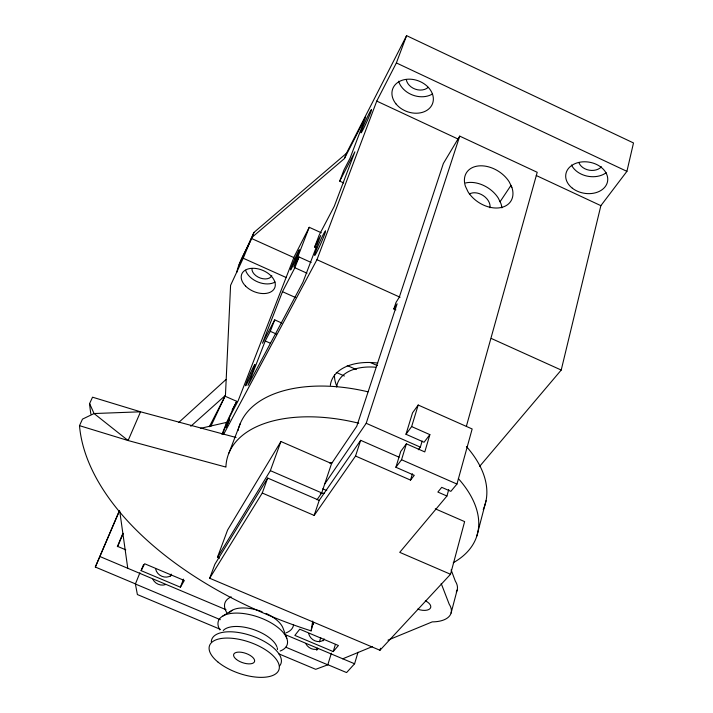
<?xml version="1.0" encoding="UTF-8"?>
<svg xmlns="http://www.w3.org/2000/svg" width="713" height="713" viewBox="0 0 713 713"><rect width="100%" height="100%" fill="white"/><g stroke="black" fill="none" stroke-linecap="round" stroke-linejoin="round"><path stroke-width="1.07" d="M209.328 426.731L225.442 395.376L230.584 285.352L243.213 258.222L251.413 238.427L293.765 257.536M236.734 272.473C239.613 258.373 249.381 246.199 253.899 232.483L346.402 153.366L406.588 35.65L633.5 142.957L626.914 171.352L600.872 205.665L561.22 370.047L479.564 466.454M236.092 437.497L140.541 411.802L94.071 413.54L82.494 419.119L79.499 425.661A290.619 161.316 17.7 0 0 311.109 630.871L313.337 622.494M311.109 630.871L312.713 621.032M476.854 535.962L486.034 500.722M451.079 613.082L457.131 590.097M399.066 457.185L360.662 440.322L319.219 500.366L267.678 478.058L214.88 564.268L209.684 578.252L379.958 650.274L450.527 574.259L464.626 521.613L435.286 508.824M448.735 489.59L446.935 496.025L437.862 492.05L441.73 487.344L450.857 491.346L456.962 484.056L472.158 428.976L418.192 405.029L412.542 412.818L405.982 434.27L424.066 442.247L429.868 434.636L411.642 426.579L405.982 434.27M466.364 426.347L537.21 172.296L459.725 136.13L443.361 163.482L399.271 297.259L396.018 302.41L393.852 308.97L395.858 309.879M379.958 650.274L380.546 648.242M429.868 434.636L424.779 451.917L406.392 443.825L400.733 451.427L395.893 467.265L414.271 475.313L410.536 480.099L355.546 456.035L314.166 515.428L262.259 493.031L209.684 578.252M328.123 664.819L346.58 672.573L354.593 663.767L358.024 652.243M410.536 480.099L412.417 473.771M418.335 449.769L420.34 447.14L422.158 441.017M395.893 467.265L401.553 459.742L406.392 443.825M411.642 426.579L418.192 405.029M278.81 653.848L315.707 669.32L327.793 664.819L331.393 653.153M333.212 651.575L338.434 645.515L299.754 629.196L294.852 635.417L333.212 651.575L335.413 644.418M313.132 624.57L313.756 622.574M316.75 650.318L317.419 648.206M319.424 641.86L320.752 637.636M355.546 456.035L360.662 440.322M324.7 484.029L366.206 423.29L459.725 136.13M314.166 515.428L319.219 500.366M316.991 499.795L321.715 492.915L331.554 463.584L356.758 426.267L397.105 303.836L393.852 308.97M262.259 493.031L267.678 478.058M219.488 558.199L217.456 557.334L270.361 470.651L280.922 441.499L331.554 463.584M217.456 557.334L227.599 530.017L280.922 441.499M223.766 434.101L316.955 259.692L376.749 101.094L396.375 62.931L406.588 35.65M316.634 247.955L314.62 247.046L319.148 235.156L334.237 206.387L354.896 151.807L339.718 181.129L343.737 182.974M339.718 181.129L343.942 170.015L350.074 158.152L365.733 116.923L344.406 158.589L251.823 237.491M143.518 564.625L141.103 570.641L180.398 587.2L183.482 579.143M344.406 158.589L346.402 153.366M228.9 453.138L240.236 423.611M281.831 323.051L274.719 319.879L270.289 331.322L265.227 340.957L248.017 385.403L302.936 282.259L320.69 235.504L314.62 247.046M321.322 232.777L309.237 227.295L293.881 266.965L299.032 256.992L311.18 262.473M274.719 319.879L262.473 343.238L282.482 291.688L294.87 267.749L299.032 256.992M170.38 576.086L171.156 574.108M221.975 434.467L226.698 422.363L200.594 428.335M220.397 629.356L137.386 594.553L135.399 584.009L139.926 572.744M239.105 264.871L253.899 232.483M117.324 546.693L122.77 533.645M123.206 533.342L117.743 546.443L125.773 549.839M135.327 583.84L95.328 567.04L119.436 510.544M95.328 567.04L119.534 510.713M90.899 414.066A287.517 163.482 17.7 0 1 89.606 403.585L92.538 397.186L140.541 411.802L128.108 440.536L79.499 425.661M210.816 426.392L225.023 396.196L236.734 401.33L226.199 423.397M309.237 227.295L294.228 256.627L238.124 400.84L232.34 411.722A15.205 0.838 -66.5 0 0 222.75 433.664M141.103 570.641L144.686 563.769L184.328 580.489L180.398 587.2M232.135 410.028L236.734 401.33M500.054 201.761L510.954 185.442M446.935 496.025L399.735 552.343L450.527 574.259M178.678 422.533L225.976 379.53M190.799 426.276L225.442 395.376M222.937 615.979L232.188 610.292M171.093 575.551L169.034 576.603A9.661 8.485 27.9 0 1 155.666 569.045M342.686 658.83L372.534 646.513M387.979 640.14L432.238 621.879A31.515 15.838 15.9 0 0 449.226 604.268L441.195 583.484M100.123 556.621L226.012 609.704M284.353 634.267L354.593 663.767M135.399 584.009L220.335 619.686M285.833 647.199L327.793 664.819M322.731 488.824L326.768 490.571M270.361 470.651L321.715 492.915M401.553 459.742L456.962 484.056M366.206 423.29L420.34 447.14M265.227 340.957L270.307 343.203M336.278 372.418L344.397 376.009M270.289 331.322L276.368 334.023M347.231 365.519L356.348 369.575M370.234 362.436L377.346 365.6M243.213 258.222L286.403 277.624M282.482 291.688L295.663 297.588M294.87 267.749L306.973 273.195M316.955 259.692L400.064 297.241M491.284 338.452L561.22 370.047M376.749 101.094L458.521 139.249M536.265 175.514L600.872 205.665M396.375 62.931L626.914 171.352M89.606 403.585L94.071 413.54L128.108 440.536L225.95 467.086L225.95 466.32A130.764 71.861 17.8 0 1 358.773 423.228M308.667 633.59L309.513 635.844A9.554 8.271 40.2 0 0 323.72 639.944M451.124 569.874L455.349 581.175A31.203 16.087 15.7 0 1 456.275 592.04M286.822 638.349L283.016 628.091A28.975 13.547 19.1 0 0 270.797 615.88M119.739 511.185L127.77 568.341M271.831 275.735A10.659 6.925 22.8 0 1 260.379 278.079A10.659 6.925 22.8 0 1 251.939 268.774M275.075 282.009A17.772 11.533 22.8 0 1 258.142 282.09A17.772 11.533 22.8 0 1 245.602 270.263M601.442 166.797A12.593 9.483 9.4 0 1 589.277 170.193A12.593 9.483 9.4 0 1 579.018 162.912M428.255 87.316A12.629 9.857 20.2 0 1 415.34 89.178A12.629 9.857 20.2 0 1 406.294 79.624M432.577 93.884A21.051 16.435 20.2 0 1 398.62 81.211M606.202 172.724A20.989 15.811 9.4 0 1 571.496 165.033M330.342 385.323A54.803 33.279 17.5 0 1 377.712 363.069M336.955 386.589A54.482 33.484 17.5 0 1 334.495 374.869M318.096 648.848A9.545 8.289 40.5 0 1 305.806 643.67M165.461 584.589A9.643 8.503 27.8 0 1 152.867 579.286M229.818 612.182A28.975 13.547 19.1 0 1 262.099 611.727M266.109 613.421A28.975 13.547 19.1 0 1 269.906 615.364M293.551 624.748A36.078 17.059 19.1 0 1 286.189 632.805M226.841 612.699A36.078 17.059 19.1 0 1 231.19 596.861M219.845 629.9A36.363 16.809 19.1 0 1 258.552 617.146A36.363 16.809 19.1 0 1 280.164 651.022M223.249 630.533A29.197 13.333 19.1 0 1 251.395 628.866A29.197 13.333 19.1 0 1 276.849 646.629M277.179 647.609A29.197 13.333 19.1 0 1 277.473 649.525M211.324 641.825A36.648 16.542 19.1 0 1 252.072 635.943A36.648 16.542 19.1 0 1 279.71 665.773M425.349 600.792A10.445 5.249 15.9 0 1 430.046 608.617A10.445 5.249 15.9 0 1 417.622 609.125M324.112 638.839A9.527 8.253 40.3 0 1 323.167 640.8M465.536 182.974A25.98 18.378 33 0 1 498.334 198.169L500.927 203.553A25.98 18.378 33 0 1 501.899 207.884M469.386 194.034A12.986 9.189 33 0 1 483.289 195.629A12.986 9.189 33 0 1 489.965 207.768M336.634 386.972A48.226 29.286 17.5 0 1 375.706 367.231M320.315 493.69A42.967 23.101 17.8 0 1 324.468 493.084M329.673 462.96A60.899 33.395 17.8 0 1 331.884 462.969M238.053 430.625A129 73.136 17.7 0 1 238.481 428.843M238.73 427.952A129 73.136 17.7 0 1 367.979 391.811M466.391 446.481A129 73.136 17.7 0 1 483.236 509.528M458.37 478.61A130.764 71.861 17.8 0 1 453.263 562.735M325.502 231.065L325.449 231.707A13.351 0.829 -66.1 0 1 319.816 245.789A13.351 0.829 -66.1 0 1 314.602 255.397L314.674 254.71A13.351 0.829 -66.1 0 1 320.297 240.7A13.351 0.829 -66.1 0 1 325.502 231.065M229.648 419.244L226.021 427.515L229.648 419.244M294.781 258.926L293.631 261.555A11.069 0.57 -66.2 0 0 290.583 269.96A11.069 0.57 -66.2 0 0 295.227 260.762L296.385 258.106A11.069 0.57 -66.2 0 0 299.433 249.702A11.069 0.57 -66.2 0 0 294.781 258.926M250.352 373.336L249.149 376.09A11.622 0.651 -66.4 0 0 245.602 385.786A11.622 0.651 -66.4 0 0 250.156 376.99L251.386 374.191A11.622 0.651 -66.4 0 0 254.915 364.503A11.622 0.651 -66.4 0 0 250.352 373.336M511.845 187.252L509.189 181.815A26.354 18.458 33 0 0 478.61 165.924A26.354 18.458 33 0 0 465.411 186.271L468.022 191.797A26.354 18.458 33 0 0 498.788 207.902A26.354 18.458 33 0 0 511.845 187.252M371.464 110.007L371.428 109.65A12.736 0.722 -65.8 0 0 366.108 119.811A12.736 0.722 -65.8 0 0 361.019 132.484L361.045 132.885A12.736 0.722 -65.8 0 0 366.366 122.725A12.736 0.722 -65.8 0 0 371.464 110.007M245.62 286.118A17.852 11.488 22.7 0 0 274.487 288.328A17.852 11.488 22.7 0 0 254.648 268.346A17.852 11.488 22.7 0 0 245.62 286.118M396.125 104.053A21.238 16.381 20.2 0 0 431.739 105.346A21.238 16.381 20.2 0 0 410.064 79.179A21.238 16.381 20.2 0 0 396.125 104.053M572.325 188.187A21.176 15.757 9.8 0 0 607.2 182.876A21.176 15.757 9.8 0 0 580.632 162.074A21.176 15.757 9.8 0 0 572.325 188.187M236.395 659.418A11.025 4.929 19.1 0 0 254.184 662.234A11.025 4.929 19.1 0 0 241.769 652.333A11.025 4.929 19.1 0 0 236.395 659.418M218.133 662.19A36.746 16.452 19.1 0 0 277.651 672.038A36.746 16.452 19.1 0 0 236.885 638.91A36.746 16.452 19.1 0 0 218.133 662.19"/></g></svg>
